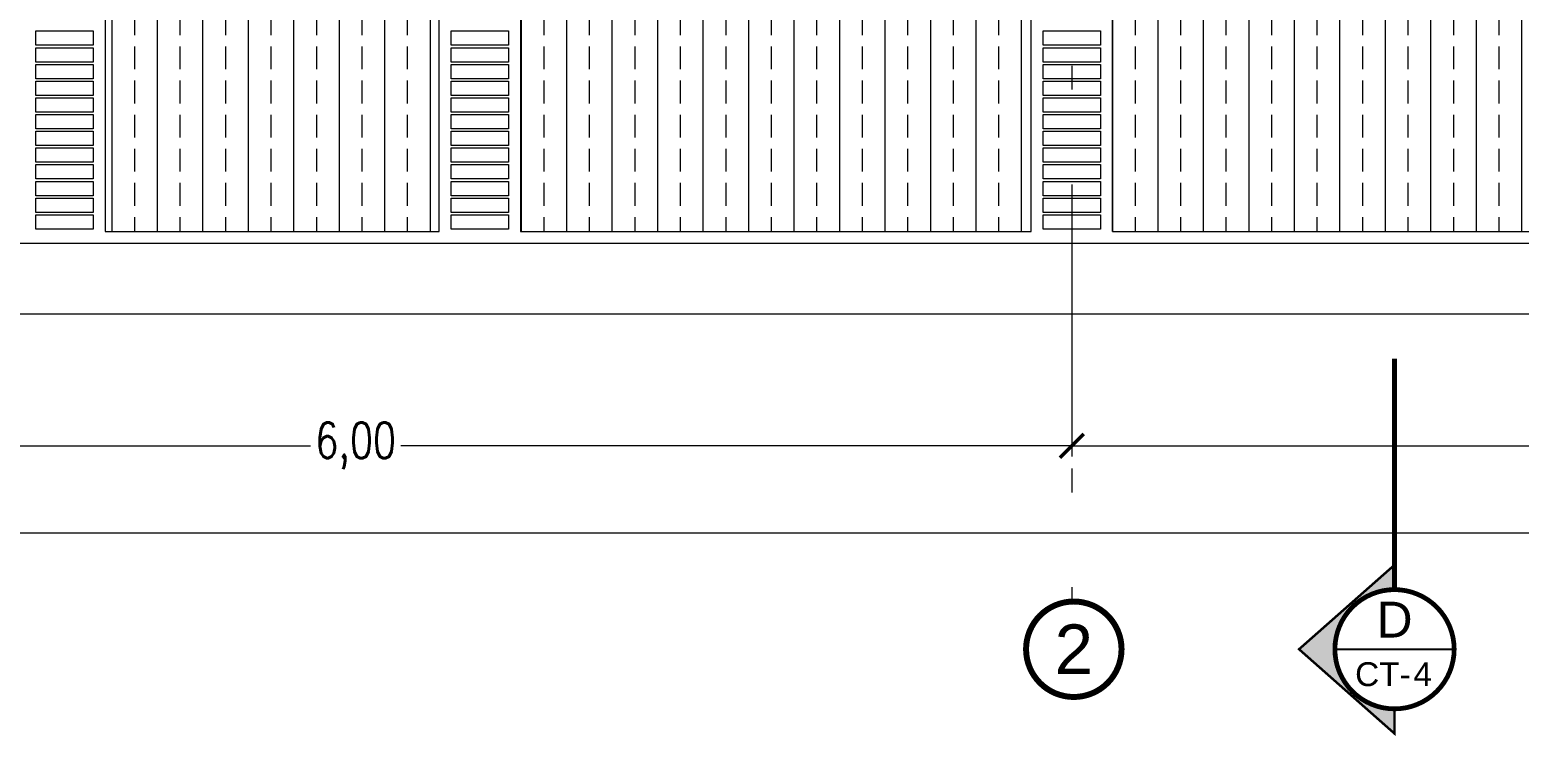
# Model space of a CAD drawing. Header units: millimetres. Extents: x 216 to 447, y 57 to 97.
# Drawn here: x 222.21 to 228.45, y 81.83 to 84.79 of the extents above; entities that cross this region are included whole.
import ezdxf
from ezdxf.enums import TextEntityAlignment as Align

# ---------------------------------------------------------------- set-up
doc = ezdxf.new("R2010")
doc.units = ezdxf.units.MM
doc.header["$LTSCALE"] = 0.5
doc.header["$PDMODE"] = 35
doc.linetypes.add('CENTER', pattern=[50.8, 31.75, -6.35, 6.35, -6.35])
doc.linetypes.add('DASHDOT2', pattern=[12.7, 6.35, -3.175, 0, -3.175])
for name, color, linetype, lineweight in [('A-COTAS', 7, 'Continuous', 9), ('A-EJES', 7, 'DASHDOT2', 9), ('A-PISO', 7, 'Continuous', 15), ('A-PISO -ACHU', 55, 'Continuous', 0), ('A-PLAN-ACHU3', 250, 'Continuous', 0), ('A-TEXT-EJES', 85, 'CENTER', 9)]:
    doc.layers.add(name, color=color, linetype=linetype, lineweight=lineweight)
doc.layers.add('A-TEXT-SIMB', color=195, linetype='Continuous')
doc.styles.add('Cotas', font='romans.shx', dxfattribs={"width": 0.75})
doc.styles.add('ROTULO', font='swissl.ttf')
doc.styles.add('swis Lt BT', font='swissl.ttf')
doc.dimstyles.new("1-50'---", dxfattribs={"dimtxt": 0.15, "dimasz": 0.1, "dimexe": 0.045, "dimexo": 0, "dimgap": 0.02, "dimtad": 0, "dimzin": 4, "dimtxsty": 'Cotas', "dimblk": 'ARCHTICK', "dimcen": 0.09, "dimclrd": 40, "dimclre": 74, "dimclrt": 256, "dimadec": 0, "dimazin": 0, "dimtfac": 1, "dimtmove": 0, "dimatfit": 3, "dimfxl": 30, "dimfxlon": 1, "dimlwd": 13, "dimlwe": 9, "dimarcsym": 2})
pattern_1 = [(90, (-2414.34887, -998.31859), (-0.1905, 4e-17), []), (90, (-2414.25362, -998.22334), (-0.1905, 4e-17), [0.09525, -0.047625])]

# ---------------------------------------------------------------- blocks, each defined once
blk = doc.blocks.new('INDICADOR EJES')
at = {"layer": 'A-TEXT-EJES', "const_width": 0.0005}
blk.add_lwpolyline([(0.004, 0.004, 1), (-0.004, 0.004, 1)], format="xyb", close=True, dxfattribs=at)
at = {"layer": 'A-TEXT-EJES', "style": 'swis Lt BT'}
blk.add_attdef('1', text='', height=0.005, dxfattribs=at).set_placement((0, 0.004), align=Align.MIDDLE_CENTER)
blk = doc.blocks.new('*U86')
at = {"layer": 'A-TEXT-SIMB'}
h = blk.add_hatch(color=256, dxfattribs=at)
edge = h.paths.add_edge_path()
edge.add_line((0, 0.2498), (0, 0.3533))
edge.add_line((0, 0.3533), (-0.4, 0))
edge.add_line((-0.4, 0), (0, -0.3533))
edge.add_line((0, -0.3533), (0, -0.2498))
edge.add_arc((0, 0), 0.2498, 90, 270, ccw=False)
blk.add_line((-0.2498, 0), (0.2498, 0), dxfattribs=at)
at = {"layer": 'A-TEXT-SIMB', "const_width": 0.02}
blk.add_lwpolyline([(0, 1.2174), (0, 0.2498)], dxfattribs=at)
at = {"layer": 'A-TEXT-SIMB'}
for points, const_width in [([(0, 0.2498), (0, 0.3533), (-0.4, 0), (0, -0.3533), (0, -0.2498, -1)], 0.01), ([(0.2498, 0, -1), (-0.2498, 0, -1)], 0.02)]:
    blk.add_lwpolyline(points, format="xyb", close=True, dxfattribs=dict(at, const_width=const_width))
at = {"layer": 'A-TEXT-SIMB', "color": 0, "style": 'ROTULO'}
blk.add_text('CT-', height=0.1, dxfattribs=at).set_placement((-0.0488, -0.1044), align=Align.MIDDLE_CENTER)
at = {"layer": 'A-TEXT-SIMB', "color": 0, "style": 'ROTULO', "flags": 8}
for tag, height, p in [('A', 0.15, (0, 0.1241)), ('1', 0.1, (0.1179, -0.1044))]:
    blk.add_attdef(tag, text='', height=height, dxfattribs=at).set_placement(p, align=Align.MIDDLE_CENTER)
blk = doc.blocks.new('_ArchTick')
at = {"color": 0, "linetype": 'ByBlock', "const_width": 0.15}
blk.add_lwpolyline([(-0.5, -0.5), (0.5, 0.5)], dxfattribs=at)
blk = doc.blocks.new('*D304')
at = {"layer": 'A-COTAS', "color": 74, "linetype": 'DASHDOT2', "lineweight": 9, "transparency": 16777216}
for p, q in [((220.1228, 83.8969), (220.1228, 83.5576)), ((239.0228, 83.8969), (239.0228, 83.5576))]:
    blk.add_line(p, q, dxfattribs=at)
at = {"layer": 'A-COTAS', "color": 40, "linetype": 'Continuous', "lineweight": 13, "transparency": 16777216}
for p, q in [((220.1228, 83.6026), (229.3358, 83.6026)), ((239.0228, 83.6026), (229.8097, 83.6026))]:
    blk.add_line(p, q, dxfattribs=at)
at = {"layer": 'DEFPOINTS', "color": 0, "transparency": 16777216}
for p in [(220.1228, 83.8969), (239.0228, 83.8969), (239.0228, 83.6026)]:
    blk.add_point(p, dxfattribs=at)
at = {"layer": 'A-COTAS', "color": 40, "lineweight": 13, "transparency": 16777216, "xscale": 0.1, "yscale": 0.1, "zscale": 0.1, "rotation": 180}
blk.add_blockref('_ArchTick', (220.1228, 83.6026), dxfattribs=at)
at = {"layer": 'A-COTAS', "color": 40, "lineweight": 13, "transparency": 16777216, "xscale": 0.1, "yscale": 0.1, "zscale": 0.1}
blk.add_blockref('_ArchTick', (239.0228, 83.6026), dxfattribs=at)
at = {"layer": 'A-COTAS', "transparency": 16777216, "insert": (229.5728, 83.6026), "char_height": 0.15, "attachment_point": 5, "style": 'Cotas'}
blk.add_mtext('18,90', dxfattribs=at)
blk = doc.blocks.new('*D305')
at = {"layer": 'A-COTAS', "color": 74, "linetype": 'DASHDOT2', "lineweight": 9, "transparency": 16777216}
for p, q in [((220.5728, 83.6026), (220.5728, 83.0042)), ((226.5728, 83.6026), (226.5728, 83.0042))]:
    blk.add_line(p, q, dxfattribs=at)
at = {"layer": 'A-COTAS', "color": 40, "linetype": 'Continuous', "lineweight": 13, "transparency": 16777216}
for p, q in [((220.5728, 83.0492), (223.384, 83.0492)), ((226.5728, 83.0492), (223.7615, 83.0492))]:
    blk.add_line(p, q, dxfattribs=at)
at = {"layer": 'DEFPOINTS', "color": 0, "transparency": 16777216}
for p in [(220.5728, 83.6026), (226.5728, 83.6026), (226.5728, 83.0492)]:
    blk.add_point(p, dxfattribs=at)
at = {"layer": 'A-COTAS', "color": 40, "lineweight": 13, "transparency": 16777216, "xscale": 0.1, "yscale": 0.1, "zscale": 0.1, "rotation": 180}
blk.add_blockref('_ArchTick', (220.5728, 83.0492), dxfattribs=at)
at = {"layer": 'A-COTAS', "color": 40, "lineweight": 13, "transparency": 16777216, "xscale": 0.1, "yscale": 0.1, "zscale": 0.1}
blk.add_blockref('_ArchTick', (226.5728, 83.0492), dxfattribs=at)
at = {"layer": 'A-COTAS', "transparency": 16777216, "insert": (223.5728, 83.0492), "char_height": 0.15, "attachment_point": 5, "style": 'Cotas'}
blk.add_mtext('6,00', dxfattribs=at)
blk = doc.blocks.new('*D306')
at = {"layer": 'A-COTAS', "color": 74, "linetype": 'DASHDOT2', "lineweight": 9, "transparency": 16777216}
for p, q in [((226.5728, 83.6026), (226.5728, 83.0042)), ((232.5728, 83.0492), (232.5728, 83.0942))]:
    blk.add_line(p, q, dxfattribs=at)
at = {"layer": 'A-COTAS', "color": 40, "linetype": 'Continuous', "lineweight": 13, "transparency": 16777216}
for p, q in [((226.5728, 83.0492), (229.384, 83.0492)), ((232.5728, 83.0492), (229.7615, 83.0492))]:
    blk.add_line(p, q, dxfattribs=at)
at = {"layer": 'DEFPOINTS', "color": 0, "transparency": 16777216}
for p in [(226.5728, 83.6026), (232.5728, 83.0492), (232.5728, 83.0492)]:
    blk.add_point(p, dxfattribs=at)
at = {"layer": 'A-COTAS', "color": 40, "lineweight": 13, "transparency": 16777216, "xscale": 0.1, "yscale": 0.1, "zscale": 0.1, "rotation": 180}
blk.add_blockref('_ArchTick', (226.5728, 83.0492), dxfattribs=at)
at = {"layer": 'A-COTAS', "color": 40, "lineweight": 13, "transparency": 16777216, "xscale": 0.1, "yscale": 0.1, "zscale": 0.1}
blk.add_blockref('_ArchTick', (232.5728, 83.0492), dxfattribs=at)
at = {"layer": 'A-COTAS', "transparency": 16777216, "insert": (229.5728, 83.0492), "char_height": 0.15, "attachment_point": 5, "style": 'Cotas'}
blk.add_mtext('6,00', dxfattribs=at)
blk = doc.blocks.new('*D308')
at = {"layer": 'A-COTAS', "color": 74, "linetype": 'DASHDOT2', "lineweight": 9, "transparency": 16777216}
for p, q in [((220.5728, 83.0492), (220.5728, 82.6402)), ((238.5728, 83.0492), (238.5728, 82.6402))]:
    blk.add_line(p, q, dxfattribs=at)
at = {"layer": 'A-COTAS', "color": 40, "linetype": 'Continuous', "lineweight": 13, "transparency": 16777216}
for p, q in [((220.5728, 82.6852), (229.3358, 82.6852)), ((238.5728, 82.6852), (229.8097, 82.6852))]:
    blk.add_line(p, q, dxfattribs=at)
at = {"layer": 'DEFPOINTS', "color": 0, "transparency": 16777216}
for p in [(220.5728, 83.0492), (238.5728, 83.0492), (238.5728, 82.6852)]:
    blk.add_point(p, dxfattribs=at)
at = {"layer": 'A-COTAS', "color": 40, "lineweight": 13, "transparency": 16777216, "xscale": 0.1, "yscale": 0.1, "zscale": 0.1, "rotation": 180}
blk.add_blockref('_ArchTick', (220.5728, 82.6852), dxfattribs=at)
at = {"layer": 'A-COTAS', "color": 40, "lineweight": 13, "transparency": 16777216, "xscale": 0.1, "yscale": 0.1, "zscale": 0.1}
blk.add_blockref('_ArchTick', (238.5728, 82.6852), dxfattribs=at)
at = {"layer": 'A-COTAS', "transparency": 16777216, "insert": (229.5728, 82.6852), "char_height": 0.15, "attachment_point": 5, "style": 'Cotas'}
blk.add_mtext('18,00', dxfattribs=at)

msp = doc.modelspace()

# ---------------------------------------------------------------- hatches: boundary and pattern name
at = {"layer": 'A-PISO -ACHU'}
h = msp.add_hatch(dxfattribs=at)
h.set_pattern_fill('ANSI33', color=253, scale=0.03, angle=45)
h.set_pattern_definition(pattern_1)
h.paths.add_polyline_path([(223.9228, 85.6469), (222.5228, 85.6469), (222.5228, 85.6369), (222.5228, 83.9469), (223.9228, 83.9469)])
h = msp.add_hatch(dxfattribs=at)
h.set_pattern_fill('ANSI33', color=253, scale=0.03, angle=45)
h.set_pattern_definition(pattern_1)
h.paths.add_polyline_path([(226.4028, 85.6469), (224.2628, 85.6469), (224.2628, 85.6369), (224.2628, 83.9469), (226.4028, 83.9469)])
h = msp.add_hatch(dxfattribs=at)
h.set_pattern_fill('ANSI33', color=253, scale=0.03, angle=45)
h.set_pattern_definition(pattern_1)
h.paths.add_polyline_path([(228.8828, 85.6469), (226.7428, 85.6469), (226.7428, 85.6369), (226.7428, 83.9469), (228.8828, 83.9469)])

# ---------------------------------------------------------------- linework, layer by layer
at = {"layer": 'A-EJES', "ltscale": 0.25}
msp.add_line((226.5728, 95.9569), (226.5728, 82.3968), dxfattribs=at)
at = {"layer": 'A-PISO'}
msp.add_lwpolyline([(220.1228, 94.4569), (239.0228, 94.4569), (239.0228, 83.8969), (220.1228, 83.8969)], close=True, dxfattribs=at)
at = {"layer": 'A-PISO -ACHU', "color": 253}
for points in [[(223.9228, 85.6469), (222.5228, 85.6469), (222.5228, 85.6369), (222.5228, 83.9469), (223.9228, 83.9469)], [(226.4028, 85.6469), (224.2628, 85.6469), (224.2628, 85.6369), (224.2628, 83.9469), (226.4028, 83.9469)], [(228.8828, 85.6469), (226.7428, 85.6469), (226.7428, 85.6369), (226.7428, 83.9469), (228.8828, 83.9469)]]:
    msp.add_lwpolyline(points, close=True, dxfattribs=at)
at = {"layer": 'A-PLAN-ACHU3', "color": 253}
for points in [[(222.4728, 84.7269), (222.2328, 84.7269), (222.2328, 84.7869), (222.4728, 84.7869)], [(224.2128, 84.7269), (223.9728, 84.7269), (223.9728, 84.7869), (224.2128, 84.7869)], [(226.6928, 84.7269), (226.4528, 84.7269), (226.4528, 84.7869), (226.6928, 84.7869)], [(222.4728, 84.6569), (222.2328, 84.6569), (222.2328, 84.7169), (222.4728, 84.7169)], [(224.2128, 84.6569), (223.9728, 84.6569), (223.9728, 84.7169), (224.2128, 84.7169)], [(226.6928, 84.6569), (226.4528, 84.6569), (226.4528, 84.7169), (226.6928, 84.7169)], [(222.4728, 84.5869), (222.2328, 84.5869), (222.2328, 84.6469), (222.4728, 84.6469)], [(224.2128, 84.5869), (223.9728, 84.5869), (223.9728, 84.6469), (224.2128, 84.6469)], [(226.6928, 84.5869), (226.4528, 84.5869), (226.4528, 84.6469), (226.6928, 84.6469)], [(222.4728, 84.5169), (222.2328, 84.5169), (222.2328, 84.5769), (222.4728, 84.5769)], [(224.2128, 84.5169), (223.9728, 84.5169), (223.9728, 84.5769), (224.2128, 84.5769)], [(226.6928, 84.5169), (226.4528, 84.5169), (226.4528, 84.5769), (226.6928, 84.5769)], [(222.4728, 84.4469), (222.2328, 84.4469), (222.2328, 84.5069), (222.4728, 84.5069)], [(224.2128, 84.4469), (223.9728, 84.4469), (223.9728, 84.5069), (224.2128, 84.5069)], [(226.6928, 84.4469), (226.4528, 84.4469), (226.4528, 84.5069), (226.6928, 84.5069)], [(222.4728, 84.3769), (222.2328, 84.3769), (222.2328, 84.4369), (222.4728, 84.4369)], [(224.2128, 84.3769), (223.9728, 84.3769), (223.9728, 84.4369), (224.2128, 84.4369)], [(226.6928, 84.3769), (226.4528, 84.3769), (226.4528, 84.4369), (226.6928, 84.4369)], [(222.4728, 84.3069), (222.2328, 84.3069), (222.2328, 84.3669), (222.4728, 84.3669)], [(224.2128, 84.3069), (223.9728, 84.3069), (223.9728, 84.3669), (224.2128, 84.3669)], [(226.6928, 84.3069), (226.4528, 84.3069), (226.4528, 84.3669), (226.6928, 84.3669)], [(222.4728, 84.2369), (222.2328, 84.2369), (222.2328, 84.2969), (222.4728, 84.2969)], [(224.2128, 84.2369), (223.9728, 84.2369), (223.9728, 84.2969), (224.2128, 84.2969)], [(226.6928, 84.2369), (226.4528, 84.2369), (226.4528, 84.2969), (226.6928, 84.2969)], [(222.4728, 84.1669), (222.2328, 84.1669), (222.2328, 84.2269), (222.4728, 84.2269)], [(224.2128, 84.1669), (223.9728, 84.1669), (223.9728, 84.2269), (224.2128, 84.2269)], [(226.6928, 84.1669), (226.4528, 84.1669), (226.4528, 84.2269), (226.6928, 84.2269)], [(222.4728, 84.0969), (222.2328, 84.0969), (222.2328, 84.1569), (222.4728, 84.1569)], [(224.2128, 84.0969), (223.9728, 84.0969), (223.9728, 84.1569), (224.2128, 84.1569)], [(226.6928, 84.0969), (226.4528, 84.0969), (226.4528, 84.1569), (226.6928, 84.1569)], [(222.4728, 84.0269), (222.2328, 84.0269), (222.2328, 84.0869), (222.4728, 84.0869)], [(224.2128, 84.0269), (223.9728, 84.0269), (223.9728, 84.0869), (224.2128, 84.0869)], [(226.6928, 84.0269), (226.4528, 84.0269), (226.4528, 84.0869), (226.6928, 84.0869)], [(222.4728, 83.9569), (222.2328, 83.9569), (222.2328, 84.0169), (222.4728, 84.0169)], [(224.2128, 83.9569), (223.9728, 83.9569), (223.9728, 84.0169), (224.2128, 84.0169)], [(226.6928, 83.9569), (226.4528, 83.9569), (226.4528, 84.0169), (226.6928, 84.0169)]]:
    msp.add_lwpolyline(points, close=True, dxfattribs=at)

# ---------------------------------------------------------------- block references
at = {"layer": 'A-TEXT-EJES'}
ref = msp.add_blockref('INDICADOR EJES', (226.5808, 81.9969), dxfattribs=dict(at, xscale=49.99999999999986, yscale=49.99999999999986, zscale=49.99999999999986))
ref.add_attrib('1', '2', dxfattribs={"layer": '0', "color": 0, "height": 0.208, "style": 'swis Lt BT'}).set_placement((226.5808, 82.1969), align=Align.MIDDLE_CENTER)
at = {"layer": 'A-TEXT-SIMB', "color": 0}
ref = msp.add_blockref('*U86', (227.9242, 82.1969), dxfattribs=at)
ref.add_attrib('A', 'D', dxfattribs={"color": 0, "height": 0.15, "style": 'ROTULO'}).set_placement((227.9242, 82.321), align=Align.MIDDLE_CENTER)
ref.add_attrib('1', '4', dxfattribs={"color": 0, "height": 0.1, "style": 'ROTULO'}).set_placement((228.0421, 82.0926), align=Align.MIDDLE_CENTER)

# ---------------------------------------------------------------- dimensions: what is measured, and where the dimension line sits
at = {"layer": 'A-COTAS'}
for base, p1, p2, picture, middle in [((239.0228, 83.6026), (220.1228, 83.8969), (239.0228, 83.8969), '*D304', (229.5728, 83.6026)), ((226.5728, 83.0492), (220.5728, 83.6026), (226.5728, 83.6026), '*D305', (223.5728, 83.0492)), ((232.5728, 83.0492), (226.5728, 83.6026), (232.5728, 83.0492), '*D306', (229.5728, 83.0492)), ((238.5728, 82.6852), (220.5728, 83.0492), (238.5728, 83.0492), '*D308', (229.5728, 82.6852))]:
    dim = msp.add_linear_dim(base=base, p1=p1, p2=p2, dimstyle="1-50'---", dxfattribs=at)
    dim.commit()
    dim.dimension.update_dxf_attribs({"geometry": picture, "text_midpoint": middle})

doc.saveas('drawing.dxf')
